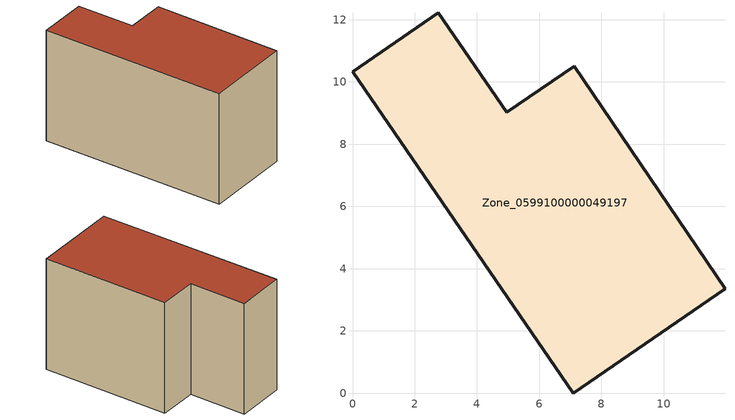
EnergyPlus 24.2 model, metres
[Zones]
Zone_0599100000049197
 floor ground (C_G): 7.09,0 0,10.33 2.76,12.22 4.96,9.03 7.13,10.51 11.97,3.35 z0
 wall outside (C_F): 7.09,0 11.97,3.35 7.13,10.51 4.96,9.03 2.76,12.22 0,10.33 7.09,0 z0:7.68
 roof outside (C_R): 0,10.33 7.09,0 11.97,3.35 7.13,10.51 4.96,9.03 2.76,12.22 z7.68
[BUILDING]
Pand.0599100000049197: North Axis=0; Terrain=City; Loads Convergence Tolerance Value=0.04; Temperature Convergence Tolerance Value=0.4; Solar Distribution=FullExterior; Maximum Number of Warmup Days=25; Minimum Number of Warmup Days=1
[Site:Location]
Rotterdam.The.Hague.AP_ZH_NLD Design_Conditions: Latitude=51.96; Longitude=4.45; Time Zone=1; Elevation=-4.5
[SITE:GROUNDTEMPERATURE:BUILDINGSURFACE]
18, 18, 18, 18, 18, 18, 18, 18, 18, 18, 18, 18
[MATERIAL] Thermal Absorptance=0.9; Solar Absorptance=0.7; Visible Absorptance=0.7
Name | Roughness | Thickness | Conductivity | Density | Specific Heat
G.TI.1975-1991 | MediumSmooth | 0.15 | 0.288461 | 540 | 1210
F.TI.1975-1991 | Rough | 0.3 | 0.230769 | 1920 | 840
R.TI.1975-1991 | MediumRough | 0.2 | 0.153846 | 1500 | 1000
[CONSTRUCTION]
C_G: G.TI.1975-1991
C_F: F.TI.1975-1991
C_R: R.TI.1975-1991
[ZONE]
Zone_0599100000049197: Type=1; Multiplier=1; Ceiling Height=Autocalculate; Volume=Autocalculate; Floor Area=autocalculate; Part of Total Floor Area=Yes
[ZONEINFILTRATION:DESIGNFLOWRATE]
Infil_Zone_0599100000049197: Zone or ZoneList or Space or SpaceList=Zone_0599100000049197; Schedule=AlwaysOn; Design Flow Rate Calculation Method=Flow/Area; Flow Rate per Floor Area=0.003; Constant Term Coefficient=1; Temperature Term Coefficient=0; Velocity Term Coefficient=0; Velocity Squared Term Coefficient=0
[HVACTEMPLATE:ZONE:IDEALLOADSAIRSYSTEM]
Zone_0599100000049197: Maximum Heating Supply Air Temperature=50; Minimum Cooling Supply Air Temperature=13; Maximum Heating Supply Air Humidity Ratio=0.0156; Minimum Cooling Supply Air Humidity Ratio=0.0077; Heating Limit=NoLimit; Cooling Limit=NoLimit; Dehumidification Control Type=ConstantSensibleHeatRatio; Cooling Sensible Heat Ratio=0.7; Dehumidification Setpoint=60; Humidification Control Type=None; Humidification Setpoint=30; Outdoor Air Method=None; Outdoor Air Flow Rate per Person=0.00944; Outdoor Air Flow Rate per Zone Floor Area=0; Outdoor Air Flow Rate per Zone=0; Demand Controlled Ventilation Type=None; Outdoor Air Economizer Type=NoEconomizer; Heat Recovery Type=None; Sensible Heat Recovery Effectiveness=0.7; Latent Heat Recovery Effectiveness=0.65
[ZONECONTROL:THERMOSTAT]
ThermostatControl_Zone_0599100000049197: Zone or ZoneList=Zone_0599100000049197; Control Type Schedule=DualSetpointControlType; Control 1=Thermostat_Zone_0599100000049197; Temperature Difference Between Cutout And Setpoint=0
[THERMOSTATSETPOINT:DUALSETPOINT]
Thermostat_Zone_0599100000049197: Heating Setpoint Temperature Schedule=HeatingSetpoint_Zone_0599100000049197; Cooling Setpoint Temperature Schedule=CoolingSetpoint_Zone_0599100000049197
[SCHEDULE:COMPACT]
HeatingSetpoint_Zone_0599100000049197: Through: 12/31, For: AllDays, Until: 24:00, 21
CoolingSetpoint_Zone_0599100000049197: Through: 12/31, For: AllDays, Until: 24:00, 24
DualSetpointControlType: Through: 12/31, For: AllDays, Until: 24:00, 4
AlwaysOn: Through: 12/31, For: AllDays, Until: 24:00, 1
